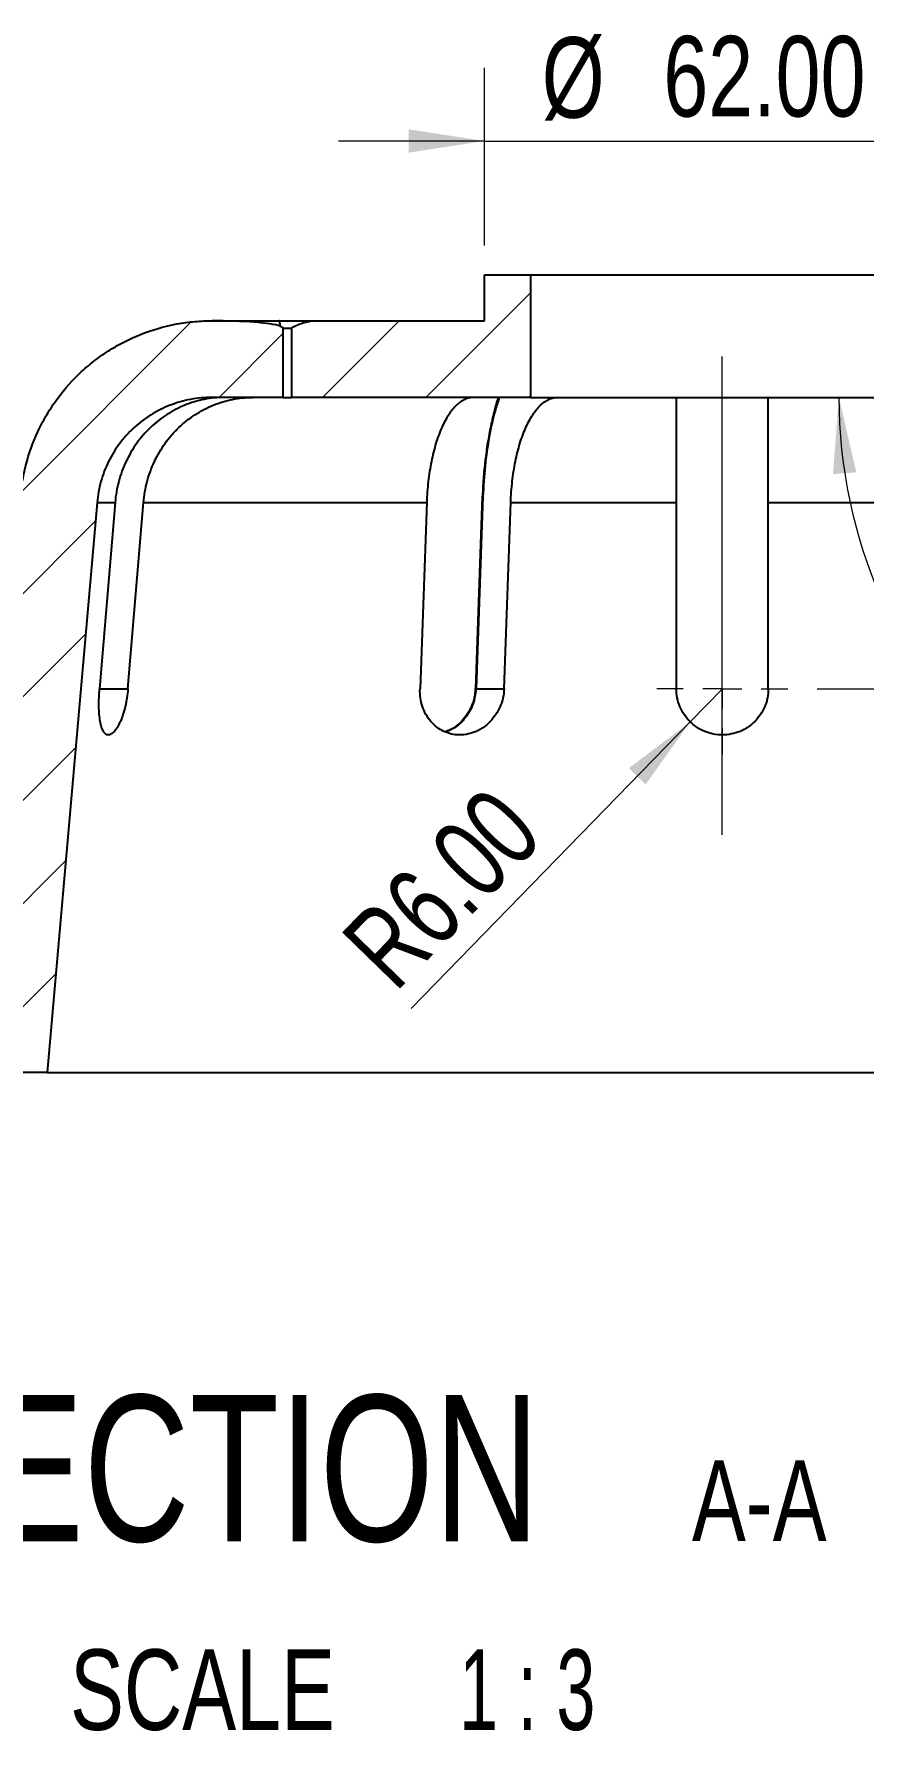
# Model space of a CAD drawing. Header units: millimetres. Extents: x 2 to 418, y 2 to 295.
# Drawn here: x 101.8 to 137.8, y 60.8 to 134.6 of the extents above; entities that cross this region are included whole.
import ezdxf

# ---------------------------------------------------------------- set-up
doc = ezdxf.new("R2010")
doc.units = ezdxf.units.MM
doc.linetypes.add('CENTERX2', pattern=[20.32, 12.7, -2.54, 2.54, -2.54])
doc.styles.add('SLDTEXTSTYLE0', font='TXT', dxfattribs={"width": 0.75})
doc.styles.add('SLDTEXTSTYLE3', font='TXT', dxfattribs={"width": 0.65})
doc.dimstyles.new('SLDDIMSTYLE0', dxfattribs={"dimtxt": 3.5, "dimasz": 3.302, "dimexe": 0, "dimexo": 0.0625, "dimgap": 0.875, "dimtad": 1, "dimdec": 4, "dimlfac": 3, "dimzin": 12, "dimdsep": 46, "dimtxsty": 'SLDTEXTSTYLE0', "dimsah": 1, "dimcen": 0.09, "dimazin": 3, "dimtfac": 1, "dimtofl": 0, "dimtmove": 0, "dimatfit": 3, "dimfxl": 0, "dimfrac": 2, "dimtolj": 1, "dimtzin": 12, "dimarcsym": 0})
doc.dimstyles.new('SLDDIMSTYLE4', dxfattribs={"dimtxt": 3.5, "dimasz": 3.302, "dimexe": 0, "dimexo": 0.0625, "dimgap": 0.875, "dimtad": 1, "dimlfac": 3, "dimrnd": 1e-09, "dimzin": 4, "dimdsep": 46, "dimtxsty": 'SLDTEXTSTYLE0', "dimsah": 1, "dimcen": 0, "dimadec": 0, "dimazin": 1, "dimtfac": 1, "dimtofl": 0, "dimtmove": 0, "dimatfit": 3, "dimfxl": 0, "dimfrac": 2, "dimtolj": 1, "dimtzin": 12, "dimarcsym": 0})
doc.dimstyles.new('SLDDIMSTYLE5', dxfattribs={"dimtxt": 3.5, "dimasz": 3.302, "dimexe": 0, "dimexo": 0.0625, "dimgap": 0.875, "dimtad": 1, "dimlfac": 3, "dimrnd": 1e-09, "dimzin": 4, "dimdsep": 46, "dimtxsty": 'SLDTEXTSTYLE0', "dimsah": 1, "dimcen": 0.09, "dimadec": 0, "dimazin": 1, "dimtfac": 1, "dimtmove": 0, "dimatfit": 0, "dimfxl": 0, "dimfrac": 2, "dimtolj": 1, "dimtzin": 12, "dimarcsym": 0})

# ---------------------------------------------------------------- blocks, each defined once
blk = doc.blocks.new('_D_16')
at = {"color": 7, "linetype": 'Continuous', "lineweight": 0}
for q in [(131.662, 106.108), (118.139, 92.21)]:
    blk.add_line((130.268, 104.675), q, dxfattribs=at)
at = {"color": 7, "linetype": 'Continuous', "lineweight": 18}
blk.add_solid([(130.268, 104.675), (127.601, 102.662), (128.329, 101.954)], dxfattribs=at)
at = {"color": 7, "linetype": 'Continuous', "lineweight": 18, "insert": (114.945, 95.318), "char_height": 3.5, "attachment_point": 1, "rotation": 45.78251, "style": 'SLDTEXTSTYLE0'}
blk.add_mtext('R6.00', dxfattribs=at)
blk = doc.blocks.new('_D_17')
at = {"color": 7, "linetype": 'Continuous', "lineweight": 0}
blk.add_line((149.47, 118.775), (133.552, 118.775), dxfattribs=at)
at = {"color": 7, "linetype": 'Continuous', "lineweight": 18}
blk.add_arc((158.429, 118.775), 21.702, 180, 275, dxfattribs=at)
for points in [[(136.727, 118.775), (136.47, 115.444), (137.483, 115.52)], [(160.321, 97.155), (157.013, 97.624), (157.025, 96.609)]]:
    blk.add_solid(points, dxfattribs=at)
at = {"color": 7, "linetype": 'Continuous', "lineweight": 18, "insert": (149.271, 103.808), "char_height": 3.5, "attachment_point": 1, "rotation": 340.10725, "style": 'SLDTEXTSTYLE0'}
blk.add_mtext('95°', dxfattribs=at)
blk = doc.blocks.new('_D_18')
at = {"color": 7, "linetype": 'Continuous', "lineweight": 0}
for p, q in [((181.662, 106.108), (181.662, 112.458)), ((135.776, 106.108), (184.837, 106.108)), ((181.662, 106.108), (181.662, 89.441)), ((165.402, 89.441), (184.837, 89.441)), ((181.662, 89.441), (181.662, 83.091))]:
    blk.add_line(p, q, dxfattribs=at)
at = {"color": 7, "linetype": 'Continuous', "lineweight": 18}
for points in [[(181.662, 106.108), (182.17, 109.41), (181.154, 109.41)], [(181.662, 89.441), (181.154, 86.139), (182.17, 86.139)]]:
    blk.add_solid(points, dxfattribs=at)
at = {"color": 7, "linetype": 'Continuous', "lineweight": 18, "insert": (177.151, 92.549), "char_height": 3.5, "attachment_point": 1, "rotation": 90, "style": 'SLDTEXTSTYLE0'}
blk.add_mtext('50.00', dxfattribs=at)
blk = doc.blocks.new('_D_21')
at = {"color": 7, "linetype": 'Continuous', "lineweight": 0}
for p, q in [((121.329, 125.378), (121.329, 133.097)), ((141.996, 125.378), (141.996, 133.097)), ((121.329, 129.922), (114.979, 129.922)), ((121.329, 129.922), (141.996, 129.922)), ((141.996, 129.922), (148.346, 129.922))]:
    blk.add_line(p, q, dxfattribs=at)
at = {"color": 7, "linetype": 'Continuous', "lineweight": 18}
for points in [[(121.329, 129.922), (118.027, 130.43), (118.027, 129.414)], [(141.996, 129.922), (145.298, 129.414), (145.298, 130.43)]]:
    blk.add_solid(points, dxfattribs=at)
at = {"color": 7, "linetype": 'Continuous', "lineweight": 18, "char_height": 3.5, "attachment_point": 1, "style": 'SLDTEXTSTYLE0'}
for s, insert in [('%%c', (123.818, 134.434)), ('62.00', (129.097, 134.487))]:
    blk.add_mtext(s, dxfattribs=dict(at, insert=insert))
blk = doc.blocks.new('SW_NOTE_0_3')
at = {"color": 0, "linetype": 'Continuous', "lineweight": 0, "attachment_point": 2}
for s, insert, char_height, style in [('SECTION', (17.363, 8.186), 6.35, 'SLDTEXTSTYLE0'), ('A-A', (41.059, 5.347), 3.5, 'SLDTEXTSTYLE0'), ('SCALE', (16.867, -2.864), 3.5, 'SLDTEXTSTYLE0'), ('1 : 3', (30.976, -2.864), 3.5, 'SLDTEXTSTYLE3')]:
    blk.add_mtext(s, dxfattribs=dict(at, insert=insert, char_height=char_height, style=style))
blk = doc.blocks.new('SW_CENTERMARKSYMBOL_7')
at = {"color": 0, "linetype": 'Continuous', "lineweight": 18}
for p, q in [((0, 1.693), (0, 2.847)), ((0, 0), (0, 0.847)), ((-1.693, 0), (-2.847, 0)), ((0, 0), (-0.847, 0)), ((0, 0), (0, -0.847)), ((0, 0), (0.847, 0)), ((1.693, 0), (2.847, 0)), ((0, -1.693), (0, -2.847))]:
    blk.add_line(p, q, dxfattribs=at)

msp = doc.modelspace()

# ---------------------------------------------------------------- hatches: boundary and pattern name
at = {"linetype": 'Continuous', "lineweight": 18}
h = msp.add_hatch(dxfattribs=at)
h.set_pattern_fill('ANSI31', style=0)
edge = h.paths.add_edge_path(flags=0)
edge.add_line((112.947946, 118.774771), (123.329096, 118.774771))
edge.add_line((123.329096, 118.774771), (123.329096, 124.108105))
edge.add_line((123.329096, 124.108105), (121.329095, 124.108105))
edge.add_line((121.329095, 124.108105), (121.329095, 122.108105))
edge.add_line((121.329095, 122.108105), (113.981979, 122.108105))
edge.add_spline(control_points=[(113.981979, 122.108105), (113.962842, 122.108105), (113.9437, 122.107658), (113.924581, 122.106807), (113.747226, 122.09892), (113.571087, 122.05787), (113.402135, 122.003351), (113.282271, 121.964672), (113.163227, 121.920874), (113.051167, 121.863375), (113.022886, 121.848864), (112.994149, 121.833804), (112.970401, 121.812674), (112.964344, 121.807284), (112.958588, 121.801332), (112.954262, 121.794474), (112.951896, 121.790725), (112.949951, 121.786613), (112.948883, 121.782309), (112.948274, 121.779852), (112.947946, 121.777303), (112.947946, 121.774771)], knot_values=[0.007525929, 0.007525929, 0.007525929, 0.007525929, 0.007696852, 0.007696852, 0.007696852, 0.009297529, 0.009297529, 0.009297529, 0.010427992, 0.010427992, 0.010427992, 0.010713083, 0.010713083, 0.010713083, 0.010785304, 0.010785304, 0.010785304, 0.010824696, 0.010824696, 0.010824696, 0.010847216, 0.010847216, 0.010847216, 0.010847216], weights=[1, 1, 1, 1, 1, 1, 1, 1, 1, 1, 1, 1, 1, 1, 1, 1, 1, 1, 1, 1, 1, 1], degree=3, periodic=0)
edge.add_line((112.947946, 121.774771), (112.947946, 118.774771))
h = msp.add_hatch(dxfattribs=at)
h.set_pattern_fill('ANSI31', style=0)
edge = h.paths.add_edge_path(flags=0)
edge.add_ellipse((109.4202, 121.774771), major_axis=(3.188924, 0), ratio=0.104528463, start_angle=18.05151582, end_angle=88.96656144)
edge.add_spline(control_points=[(109.477715, 122.10805), (109.457752, 122.108088), (109.437787, 122.108036), (109.417824, 122.107894)], knot_values=[0, 0, 0, 0, 0.000179675, 0.000179675, 0.000179675, 0.000179675], weights=[1, 1, 1, 1], degree=3, periodic=0)
edge.add_spline(control_points=[(109.417824, 122.107894), (109.304169, 122.107086), (109.190507, 122.103951), (109.07698, 122.098494), (108.145357, 122.053713), (107.208618, 121.847468), (106.344335, 121.496839), (105.480052, 121.14621), (104.664387, 120.641525), (103.964885, 120.024579), (103.265382, 119.407633), (102.66275, 118.661408), (102.206893, 117.847701), (101.751035, 117.033993), (101.429378, 116.13036), (101.26856, 115.211631), (101.227371, 114.97633), (101.196282, 114.739038), (101.175462, 114.501069)], knot_values=[0.122785334, 0.122785334, 0.122785334, 0.122785334, 0.123805924, 0.123805924, 0.123805924, 0.132273929, 0.132273929, 0.132273929, 0.140741935, 0.140741935, 0.140741935, 0.14920994, 0.14920994, 0.14920994, 0.157677945, 0.157677945, 0.157677945, 0.159823683, 0.159823683, 0.159823683, 0.159823683], weights=[1, 1, 1, 1, 1, 1, 1, 1, 1, 1, 1, 1, 1, 1, 1, 1, 1, 1, 1], degree=3, periodic=0)
edge.add_spline(control_points=[(101.175462, 114.501069), (100.54186, 107.25897), (99.908259, 100.016871), (99.274657, 92.774771)], knot_values=[0.083926332, 0.083926332, 0.083926332, 0.083926332, 0.149354198, 0.149354198, 0.149354198, 0.149354198], weights=[1, 1, 1, 1], degree=3, periodic=0)
edge.add_line((99.274657, 92.774771), (68.329089, 92.774771))
edge.add_line((68.329089, 92.774771), (68.329089, 89.441438))
edge.add_line((68.329089, 89.441438), (102.329094, 89.441438))
edge.add_spline(control_points=[(102.329094, 89.441438), (103.051433, 97.697809), (103.773772, 105.954179), (104.496111, 114.21055)], knot_values=[0.191773354, 0.191773354, 0.191773354, 0.191773354, 0.266364532, 0.266364532, 0.266364532, 0.266364532], weights=[1, 1, 1, 1], degree=3, periodic=0)
edge.add_spline(control_points=[(104.496111, 114.21055), (104.508819, 114.355799), (104.527904, 114.50063), (104.553258, 114.644213), (104.614163, 114.989134), (104.712047, 115.329472), (104.843692, 115.654047), (105.054028, 116.172634), (105.356799, 116.662058), (105.726933, 117.081789), (106.097067, 117.50152), (106.544773, 117.863135), (107.032975, 118.136689), (107.521178, 118.410243), (108.063342, 118.603281), (108.614572, 118.699817), (108.898834, 118.749599), (109.188497, 118.774771), (109.477085, 118.774771)], knot_values=[0.093293322, 0.093293322, 0.093293322, 0.093293322, 0.094606767, 0.094606767, 0.094606767, 0.097759076, 0.097759076, 0.097759076, 0.102839879, 0.102839879, 0.102839879, 0.107920682, 0.107920682, 0.107920682, 0.113001486, 0.113001486, 0.113001486, 0.115612782, 0.115612782, 0.115612782, 0.115612782], weights=[1, 1, 1, 1, 1, 1, 1, 1, 1, 1, 1, 1, 1, 1, 1, 1, 1, 1, 1], degree=3, periodic=0)
edge.add_line((109.477085, 118.774771), (112.585076, 118.774771))
edge.add_line((112.585076, 118.774771), (112.585076, 121.774771))
edge.add_spline(control_points=[(112.585076, 121.774771), (112.585076, 121.777372), (112.58473, 121.779991), (112.584088, 121.782512), (112.582792, 121.7876), (112.580277, 121.792407), (112.577273, 121.796714), (112.574298, 121.80098), (112.570793, 121.804885), (112.567076, 121.808523), (112.555948, 121.819416), (112.542921, 121.828315), (112.52972, 121.836574), (112.515247, 121.84563), (112.500253, 121.853856), (112.485092, 121.861706), (112.474208, 121.867343), (112.463217, 121.872773), (112.45216, 121.878062)], knot_values=[0.010467842, 0.010467842, 0.010467842, 0.010467842, 0.010490817, 0.010490817, 0.010490817, 0.01053751, 0.01053751, 0.01053751, 0.010583397, 0.010583397, 0.010583397, 0.010721485, 0.010721485, 0.010721485, 0.010872498, 0.010872498, 0.010872498, 0.010981699, 0.010981699, 0.010981699, 0.010981699], weights=[1, 1, 1, 1, 1, 1, 1, 1, 1, 1, 1, 1, 1, 1, 1, 1, 1, 1, 1], degree=3, periodic=0)

# ---------------------------------------------------------------- linework, layer by layer
at = {"color": 7, "linetype": 'Continuous', "lineweight": 25}
for p, q in [((121.329095, 122.108105), (121.329095, 124.108105)), ((121.329095, 124.108105), (123.329096, 124.108105)), ((123.329096, 124.108105), (123.329096, 118.774771)), ((123.329096, 124.108105), (139.995759, 124.108105)), ((109.477087, 122.108105), (112.411163, 122.108105)), ((112.411163, 122.108105), (113.981979, 122.108105)), ((112.947946, 121.774771), (112.585076, 121.774771)), ((112.585076, 118.774771), (112.585076, 121.774771)), ((112.947946, 121.774771), (112.947946, 118.774771)), ((113.981979, 122.108105), (121.329095, 122.108105)), ((112.585076, 118.774771), (109.477085, 118.774771)), ((112.585076, 118.774771), (112.947946, 118.774771)), ((123.329096, 118.774771), (112.947946, 118.774771)), ((123.329096, 118.774771), (139.995759, 118.774771)), ((121.230083, 114.483894), (120.931549, 106.119985)), ((121.25863, 114.472017), (120.96013, 106.108103)), ((104.496111, 114.21055), (102.329094, 89.441438)), ((104.496111, 114.21055), (105.277803, 114.21055)), ((105.277803, 114.21055), (104.601838, 106.108105)), ((105.836884, 106.108103), (106.512845, 114.21055)), ((106.512845, 114.21055), (118.815785, 114.21055)), ((118.815785, 114.21055), (118.526696, 106.108105)), ((122.178326, 106.108103), (122.467413, 114.21055)), ((122.467413, 114.21055), (129.662427, 114.21055)), ((129.662427, 114.21055), (129.662427, 106.108105)), ((133.659721, 106.108103), (133.659721, 114.21055)), ((133.659721, 114.21055), (140.854888, 114.21055)), ((120.96013, 106.108103), (122.178326, 106.108103)), ((102.329094, 89.441438), (68.329089, 89.441438)), ((102.329094, 89.441438), (160.99576, 89.441438))]:
    msp.add_line(p, q, dxfattribs=at)
at = {"color": 7, "linetype": 'CENTERX2', "lineweight": 18, "ltscale": 16.666667}
msp.add_line((131.661074, 99.758104), (131.661074, 120.56055), dxfattribs=at)
at = {"color": 8, "linetype": 'Continuous', "lineweight": 25}
msp.add_line((104.601839, 106.108103), (105.836884, 106.108103), dxfattribs=at)
at = {"color": 7, "linetype": 'Continuous', "lineweight": 25, "flags": 128}
msp.add_lwpolyline([(121.230024, 114.483903), (121.230028, 114.483685), (121.23093, 114.481835)], dxfattribs=at)
at = {"color": 8, "linetype": 'Continuous', "lineweight": 25, "flags": 128}
for points in [[(121.23093, 114.481835), (121.237444, 114.477977), (121.25863, 114.472017)], [(120.931524, 106.119993), (120.931529, 106.119756), (120.93896, 106.114055), (120.96013, 106.108103)]]:
    msp.add_lwpolyline(points, dxfattribs=at)
at = {"color": 7, "linetype": 'Continuous', "lineweight": 25}
msp.add_arc((109.477085, 122.104414), 0.00369, 80.16592126, 89.97156381, dxfattribs=at)
msp.add_ellipse((109.4202, 121.774771), major_axis=(3.188924, 0), ratio=0.104528463, start_param=0.315058386, end_param=1.552759421, dxfattribs=at)
for points, knots in [([(101.175462, 114.501069), (101.197883, 114.757349), (101.232245, 115.013245), (101.324795, 115.521587), (101.382512, 115.771686), (101.5889, 116.51015), (101.770535, 116.986782), (102.109877, 117.677919), (102.234937, 117.905373), (102.503394, 118.344039), (102.646941, 118.555847), (103.104892, 119.169216), (103.446375, 119.548908), (103.919831, 119.985889), (104.017065, 120.071535), (104.214325, 120.23731), (104.314542, 120.317631), (104.619879, 120.551027), (105.039462, 120.84207), (105.483623, 121.093391), (105.940207, 121.324634), (106.175354, 121.430469), (106.895921, 121.715099), (107.386666, 121.857766), (108.137765, 122.003727), (108.390644, 122.040967), (108.901528, 122.092168), (109.160764, 122.106066), (109.417824, 122.107894)], [0, 0, 0, 0, 0.0625, 0.0625, 0.125, 0.125, 0.25, 0.25, 0.3125, 0.3125, 0.375, 0.375, 0.5, 0.5, 0.53125, 0.53125, 0.5625, 0.5625, 0.625, 0.6875, 0.6875, 0.75, 0.75, 0.875, 0.875, 0.9375, 0.9375, 1, 1, 1, 1]), ([(112.45216, 121.878062), (112.449329, 121.944734), (112.443754, 122.003404), (112.432797, 122.064883), (112.428725, 122.080933), (112.420192, 122.10248), (112.415619, 122.108105), (112.411163, 122.108105)], [0, 0, 0, 0, 0.5, 0.5, 0.75, 0.75, 1, 1, 1, 1]), ([(112.45216, 121.878062), (112.478123, 121.865643), (112.504086, 121.852521), (112.541118, 121.829486), (112.553128, 121.821346), (112.574633, 121.801734), (112.585076, 121.789351), (112.585076, 121.774771)], [0, 0, 0, 0, 0.5, 0.5, 0.75, 0.75, 1, 1, 1, 1]), ([(112.947946, 121.774771), (112.947946, 121.786422), (112.955021, 121.797079), (112.971032, 121.81403), (112.980393, 121.8212), (113.008971, 121.840972), (113.029301, 121.852118), (113.091258, 121.884017), (113.133638, 121.902647), (113.261815, 121.955847), (113.349081, 121.987244), (113.526033, 122.041813), (113.615382, 122.064689), (113.796589, 122.097767), (113.889154, 122.108105), (113.981979, 122.108105)], [0, 0, 0, 0, 0.03125, 0.03125, 0.0625, 0.0625, 0.125, 0.125, 0.25, 0.25, 0.5, 0.5, 0.75, 0.75, 1, 1, 1, 1]), ([(109.477085, 118.774771), (109.323436, 118.774771), (109.169821, 118.767704), (108.862657, 118.739272), (108.708604, 118.71781), (108.249936, 118.631817), (107.953931, 118.547036), (107.524071, 118.380134), (107.383157, 118.317834), (107.106175, 118.179626), (106.969576, 118.103324), (106.575067, 117.858174), (106.330119, 117.672385), (105.989318, 117.360741), (105.880182, 117.251332), (105.671115, 117.021119), (105.571972, 116.901095), (105.294003, 116.531042), (105.13287, 116.269381), (104.927485, 115.854426), (104.864917, 115.711809), (104.753412, 115.42132), (104.704649, 115.274065), (104.579094, 114.826337), (104.522982, 114.517686), (104.496111, 114.21055)], [0, 0, 0, 0, 0.0625, 0.0625, 0.125, 0.125, 0.25, 0.25, 0.3125, 0.3125, 0.375, 0.375, 0.5, 0.5, 0.5625, 0.5625, 0.625, 0.625, 0.75, 0.75, 0.8125, 0.8125, 0.875, 0.875, 1, 1, 1, 1]), ([(110.03079, 118.774771), (109.882578, 118.774771), (109.73442, 118.767504), (109.441637, 118.738943), (109.151314, 118.696362), (108.865857, 118.626058), (108.582867, 118.541697), (108.442013, 118.492241), (108.027552, 118.323706), (107.764986, 118.186156), (107.391117, 117.943201), (107.269846, 117.856071), (107.034161, 117.669238), (106.919398, 117.569113), (106.592412, 117.255682), (106.395149, 117.027935), (106.12992, 116.658511), (106.046654, 116.530706), (105.890741, 116.265468), (105.818833, 116.129197), (105.622954, 115.713781), (105.517666, 115.426421), (105.397834, 114.979693), (105.364198, 114.827638), (105.31067, 114.520689), (105.290785, 114.366152), (105.277803, 114.21055)], [0, 0, 0, 0, 0.0625, 0.0625, 0.125, 0.1875, 0.1875, 0.25, 0.25, 0.375, 0.375, 0.4375, 0.4375, 0.5, 0.5, 0.625, 0.625, 0.6875, 0.6875, 0.75, 0.75, 0.875, 0.875, 0.9375, 0.9375, 1, 1, 1, 1]), ([(106.512845, 114.21055), (106.538824, 114.521925), (106.591986, 114.825809), (106.710792, 115.270874), (106.756949, 115.417423), (106.8626, 115.706845), (106.922469, 115.850442), (107.119395, 116.268313), (107.273578, 116.530649), (107.538388, 116.900364), (107.632283, 117.019612), (107.831629, 117.249911), (107.936848, 117.360566), (108.263313, 117.673459), (108.497223, 117.859112), (108.87236, 118.103358), (109.001889, 118.179244), (109.267563, 118.318169), (109.402493, 118.380626), (109.813365, 118.547638), (110.095338, 118.632004), (110.530549, 118.717538), (110.678316, 118.739182), (110.972379, 118.767717), (111.119191, 118.774771), (111.265789, 118.774771)], [0, 0, 0, 0, 0.125, 0.125, 0.1875, 0.1875, 0.25, 0.25, 0.375, 0.375, 0.4375, 0.4375, 0.5, 0.5, 0.625, 0.625, 0.6875, 0.6875, 0.75, 0.75, 0.875, 0.875, 0.9375, 0.9375, 1, 1, 1, 1]), ([(120.848486, 118.774771), (120.785101, 118.774771), (120.721738, 118.767504), (120.596524, 118.738943), (120.472362, 118.696362), (120.350281, 118.626058), (120.229255, 118.541697), (120.169017, 118.492241), (119.991765, 118.323706), (119.879474, 118.186156), (119.719582, 117.943201), (119.667718, 117.856071), (119.566923, 117.669238), (119.517842, 117.569113), (119.378001, 117.255682), (119.293638, 117.027935), (119.180208, 116.658511), (119.144598, 116.530706), (119.077919, 116.265468), (119.047166, 116.129197), (118.963395, 115.713781), (118.918366, 115.426421), (118.867118, 114.979693), (118.852733, 114.827638), (118.829841, 114.520689), (118.821337, 114.366152), (118.815785, 114.21055)], [0, 0, 0, 0, 0.0625, 0.0625, 0.125, 0.1875, 0.1875, 0.25, 0.25, 0.375, 0.375, 0.4375, 0.4375, 0.5, 0.5, 0.625, 0.625, 0.6875, 0.6875, 0.75, 0.75, 0.875, 0.875, 0.9375, 0.9375, 1, 1, 1, 1]), ([(121.923443, 118.774771), (121.908906, 118.731481), (121.8252, 118.482222), (121.697328, 117.980241), (121.542222, 117.272206), (121.416597, 116.522465), (121.321219, 115.74433), (121.261225, 115.060758), (121.246218, 114.636085), (121.240759, 114.481591)], [0, 0, 0, 0, 0.035759711, 0.2059008447, 0.3778705577, 0.5513168658, 0.7256861884, 0.9002061916, 1, 1, 1, 1]), ([(122.467413, 114.21055), (122.478523, 114.521925), (122.501259, 114.825809), (122.552069, 115.270874), (122.571808, 115.417423), (122.616992, 115.706845), (122.642596, 115.850442), (122.726815, 116.268313), (122.792755, 116.530649), (122.906005, 116.900364), (122.946161, 117.019612), (123.031415, 117.249911), (123.076414, 117.360566), (123.216032, 117.673459), (123.316068, 117.859112), (123.476503, 118.103358), (123.531898, 118.179244), (123.645519, 118.318169), (123.703224, 118.380626), (123.878941, 118.547638), (123.999531, 118.632004), (124.185657, 118.717538), (124.248853, 118.739182), (124.374614, 118.767717), (124.437401, 118.774771), (124.500096, 118.774771)], [0, 0, 0, 0, 0.125, 0.125, 0.1875, 0.1875, 0.25, 0.25, 0.375, 0.375, 0.4375, 0.4375, 0.5, 0.5, 0.625, 0.625, 0.6875, 0.6875, 0.75, 0.75, 0.875, 0.875, 0.9375, 0.9375, 1, 1, 1, 1]), ([(129.662427, 118.774771), (129.662427, 118.774771), (129.662427, 118.746234), (129.662427, 118.66168), (129.662427, 118.626492), (129.662427, 118.541745), (129.662427, 118.492064), (129.662427, 118.32447), (129.662427, 118.187364), (129.662427, 117.862772), (129.662427, 117.67321), (129.662427, 117.257042), (129.662427, 117.029485), (129.662427, 116.658642), (129.662427, 116.529488), (129.662427, 116.264413), (129.662427, 116.128512), (129.662427, 115.710791), (129.662427, 115.417269), (129.662427, 114.822647), (129.662427, 114.519539), (129.662427, 114.21055)], [0, 0, 0, 0, 0.125, 0.125, 0.1875, 0.1875, 0.25, 0.25, 0.375, 0.375, 0.5, 0.5, 0.625, 0.625, 0.6875, 0.6875, 0.75, 0.75, 0.875, 0.875, 1, 1, 1, 1]), ([(133.659721, 114.21055), (133.659721, 114.36456), (133.659721, 114.519151), (133.659721, 114.825826), (133.659721, 114.977225), (133.659721, 115.42568), (133.659721, 115.718879), (133.659721, 116.271999), (133.659721, 116.533872), (133.659721, 116.904523), (133.659721, 117.024954), (133.659721, 117.254572), (133.659721, 117.363764), (133.659721, 117.67493), (133.659721, 117.860635), (133.659721, 118.105793), (133.659721, 118.181786), (133.659721, 118.319404), (133.659721, 118.381481), (133.659721, 118.547862), (133.659721, 118.63256), (133.659721, 118.746803), (133.659721, 118.774771), (133.659721, 118.774771)], [0, 0, 0, 0, 0.0625, 0.0625, 0.125, 0.125, 0.25, 0.25, 0.375, 0.375, 0.4375, 0.4375, 0.5, 0.5, 0.625, 0.625, 0.6875, 0.6875, 0.75, 0.75, 0.875, 0.875, 1, 1, 1, 1]), ([(104.985134, 104.108105), (104.944178, 104.108105), (104.905897, 104.121149), (104.852246, 104.159452), (104.834994, 104.175366), (104.801751, 104.213628), (104.785738, 104.236064), (104.740598, 104.311592), (104.713965, 104.373178), (104.667127, 104.518598), (104.646935, 104.603045), (104.614298, 104.787353), (104.601565, 104.887911), (104.582948, 105.106314), (104.577287, 105.222089), (104.572822, 105.462088), (104.573995, 105.587871), (104.58305, 105.845663), (104.590826, 105.9761), (104.601838, 106.108105)], [0, 0, 0, 0, 0.125, 0.125, 0.1875, 0.1875, 0.25, 0.25, 0.375, 0.375, 0.5, 0.5, 0.625, 0.625, 0.75, 0.75, 0.875, 0.875, 1, 1, 1, 1]), ([(105.836884, 106.108103), (105.82588, 105.976193), (105.810183, 105.846567), (105.779987, 105.655393), (105.768806, 105.592217), (105.744197, 105.466981), (105.730709, 105.40472), (105.687758, 105.223557), (105.655618, 105.109002), (105.584813, 104.892157), (105.545808, 104.789351), (105.464846, 104.604855), (105.422577, 104.522001), (105.35679, 104.412131), (105.334417, 104.377903), (105.28991, 104.315845), (105.267656, 104.287798), (105.200959, 104.212459), (105.156413, 104.173782), (105.068542, 104.121487), (105.026074, 104.108284), (104.985134, 104.108105)], [0, 0, 0, 0, 0.125, 0.125, 0.1875, 0.1875, 0.25, 0.25, 0.375, 0.375, 0.5, 0.5, 0.625, 0.625, 0.6875, 0.6875, 0.75, 0.75, 0.875, 0.875, 1, 1, 1, 1]), ([(120.253397, 104.108105), (120.132319, 104.108105), (120.014149, 104.121149), (119.841037, 104.159452), (119.784029, 104.175366), (119.67142, 104.213628), (119.615724, 104.236064), (119.454409, 104.311592), (119.353259, 104.373178), (119.163408, 104.518598), (119.074563, 104.603045), (118.916856, 104.787353), (118.846881, 104.887911), (118.724911, 105.106314), (118.674244, 105.222089), (118.594578, 105.462088), (118.565093, 105.587871), (118.528774, 105.845663), (118.521986, 105.9761), (118.526696, 106.108105)], [0, 0, 0, 0, 0.125, 0.125, 0.1875, 0.1875, 0.25, 0.25, 0.375, 0.375, 0.5, 0.5, 0.625, 0.625, 0.75, 0.75, 0.875, 0.875, 1, 1, 1, 1]), ([(120.922475, 106.120013), (120.921729, 106.053461), (120.919519, 105.856412), (120.838786, 105.533514), (120.688098, 105.170779), (120.47437, 104.843187), (120.208975, 104.566746), (119.926189, 104.355298), (119.72519, 104.271457), (119.636045, 104.234273)], [0, 0, 0, 0, 0.081034211, 0.2399268, 0.398772643, 0.557152012, 0.715529884, 0.873834946, 1, 1, 1, 1]), ([(122.178326, 106.108103), (122.17362, 105.976193), (122.15681, 105.846567), (122.114277, 105.655393), (122.097192, 105.592217), (122.057098, 105.466981), (122.033973, 105.40472), (121.957111, 105.223557), (121.895655, 105.109002), (121.75269, 104.892157), (121.670376, 104.789351), (121.49224, 104.604855), (121.395842, 104.522001), (121.240113, 104.412131), (121.186217, 104.377903), (121.077062, 104.315845), (121.021523, 104.287798), (120.852092, 104.212459), (120.734944, 104.173782), (120.494906, 104.121487), (120.374391, 104.108284), (120.253397, 104.108105)], [0, 0, 0, 0, 0.125, 0.125, 0.1875, 0.1875, 0.25, 0.25, 0.375, 0.375, 0.5, 0.5, 0.625, 0.625, 0.6875, 0.6875, 0.75, 0.75, 0.875, 0.875, 1, 1, 1, 1]), ([(131.662427, 104.108105), (131.529891, 104.108105), (131.399611, 104.121149), (131.207433, 104.159452), (131.143917, 104.175366), (131.017998, 104.213628), (130.955483, 104.236064), (130.773744, 104.311592), (130.658871, 104.373178), (130.44154, 104.518598), (130.338891, 104.603045), (130.154923, 104.787353), (130.072341, 104.887911), (129.926437, 105.106314), (129.864692, 105.222089), (129.765182, 105.462088), (129.726805, 105.587871), (129.675369, 105.845663), (129.662427, 105.9761), (129.662427, 106.108105)], [0, 0, 0, 0, 0.125, 0.125, 0.1875, 0.1875, 0.25, 0.25, 0.375, 0.375, 0.5, 0.5, 0.625, 0.625, 0.75, 0.75, 0.875, 0.875, 1, 1, 1, 1]), ([(133.659721, 106.108103), (133.659721, 105.976193), (133.646799, 105.846567), (133.608894, 105.655393), (133.593148, 105.592217), (133.555306, 105.466981), (133.533093, 105.40472), (133.458236, 105.223557), (133.397177, 105.109002), (133.252966, 104.892157), (133.168971, 104.789351), (132.985311, 104.604855), (132.885077, 104.522001), (132.721786, 104.412131), (132.665056, 104.377903), (132.549722, 104.315845), (132.490824, 104.287798), (132.310496, 104.212459), (132.184954, 104.173782), (131.925854, 104.121487), (131.794865, 104.108284), (131.662427, 104.108105)], [0, 0, 0, 0, 0.125, 0.125, 0.1875, 0.1875, 0.25, 0.25, 0.375, 0.375, 0.5, 0.5, 0.625, 0.625, 0.6875, 0.6875, 0.75, 0.75, 0.875, 0.875, 1, 1, 1, 1])]:
    msp.add_open_spline(points, degree=3, knots=knots, dxfattribs=at)
for points in [[(109.417824, 122.107894), (109.437576, 122.108034), (109.457331, 122.108105), (109.477087, 122.108105)], [(109.417824, 122.107894), (109.437787, 122.108036), (109.457752, 122.108088), (109.477715, 122.10805)]]:
    msp.add_open_spline(points, degree=3, dxfattribs=at)
at = {"color": 8, "linetype": 'Continuous', "lineweight": 25}
for points, knots in [([(121.977293, 118.774771), (121.917019, 118.599471), (121.738831, 118.081229), (121.52413, 117.076268), (121.33314, 115.808577), (121.283467, 114.917536), (121.25863, 114.472017)], [0, 0, 0, 0, 0.145576888, 0.430371631, 0.715186576, 1, 1, 1, 1]), ([(120.96013, 106.108103), (120.929593, 105.881667), (120.868514, 105.428748), (120.512991, 104.835748), (120.080418, 104.411933), (119.748244, 104.291667), (119.619012, 104.244877)], [0, 0, 0, 0, 0.274696969, 0.549451369, 0.824714027, 1, 1, 1, 1])]:
    msp.add_open_spline(points, degree=3, knots=knots, dxfattribs=at)

# ---------------------------------------------------------------- block references
at = {"color": 7, "linetype": 'Continuous', "lineweight": 0}
for name, p in [('SW_CENTERMARKSYMBOL_7', (131.659721, 106.108103)), ('SW_NOTE_0_3', (92.208504, 67.22375))]:
    msp.add_blockref(name, p, dxfattribs=at)

# ---------------------------------------------------------------- dimensions: what is measured, and where the dimension line sits
at = {"color": 7, "linetype": 'Continuous', "lineweight": 18}
dim = msp.add_linear_dim(base=(141.995759, 129.921989), p1=(121.329095, 124.108105), p2=(141.995759, 124.108105), text='%%c<>', dimstyle='SLDDIMSTYLE5', dxfattribs=at)
dim.commit()
dim.dimension.update_dxf_attribs({"geometry": '_D_21', "text_midpoint": (132.276122, 129.921989), "dimtype": 160})
dim = msp.add_angular_dim_2l(base=(143.767752, 102.774362), line1=((160.99576, 89.441438), (158.828743, 114.21055)), line2=((153.847771, 118.774771), (150.739778, 118.774771)), dimstyle='SLDDIMSTYLE0', dxfattribs=at)
dim.commit()
dim.dimension.update_dxf_attribs({"geometry": '_D_17', "text_midpoint": (151.045085, 98.367682), "dimtype": 162})
dim = msp.add_linear_dim(base=(181.662427, 89.441438), p1=(134.506388, 106.108103), p2=(164.131694, 89.441438), angle=90, dimstyle='SLDDIMSTYLE5', dxfattribs=at)
dim.commit()
dim.dimension.update_dxf_attribs({"geometry": '_D_18', "text_midpoint": (181.662427, 98.367682), "dimtype": 160})
dim = msp.add_radius_dim(center=(131.662427, 106.108105), mpoint=(130.267659, 104.674709), dimstyle='SLDDIMSTYLE4', dxfattribs=at)
dim.commit()
dim.dimension.update_dxf_attribs({"geometry": '_D_16', "text_midpoint": (122.092597, 96.27324), "dimtype": 164})

doc.saveas('drawing.dxf')
